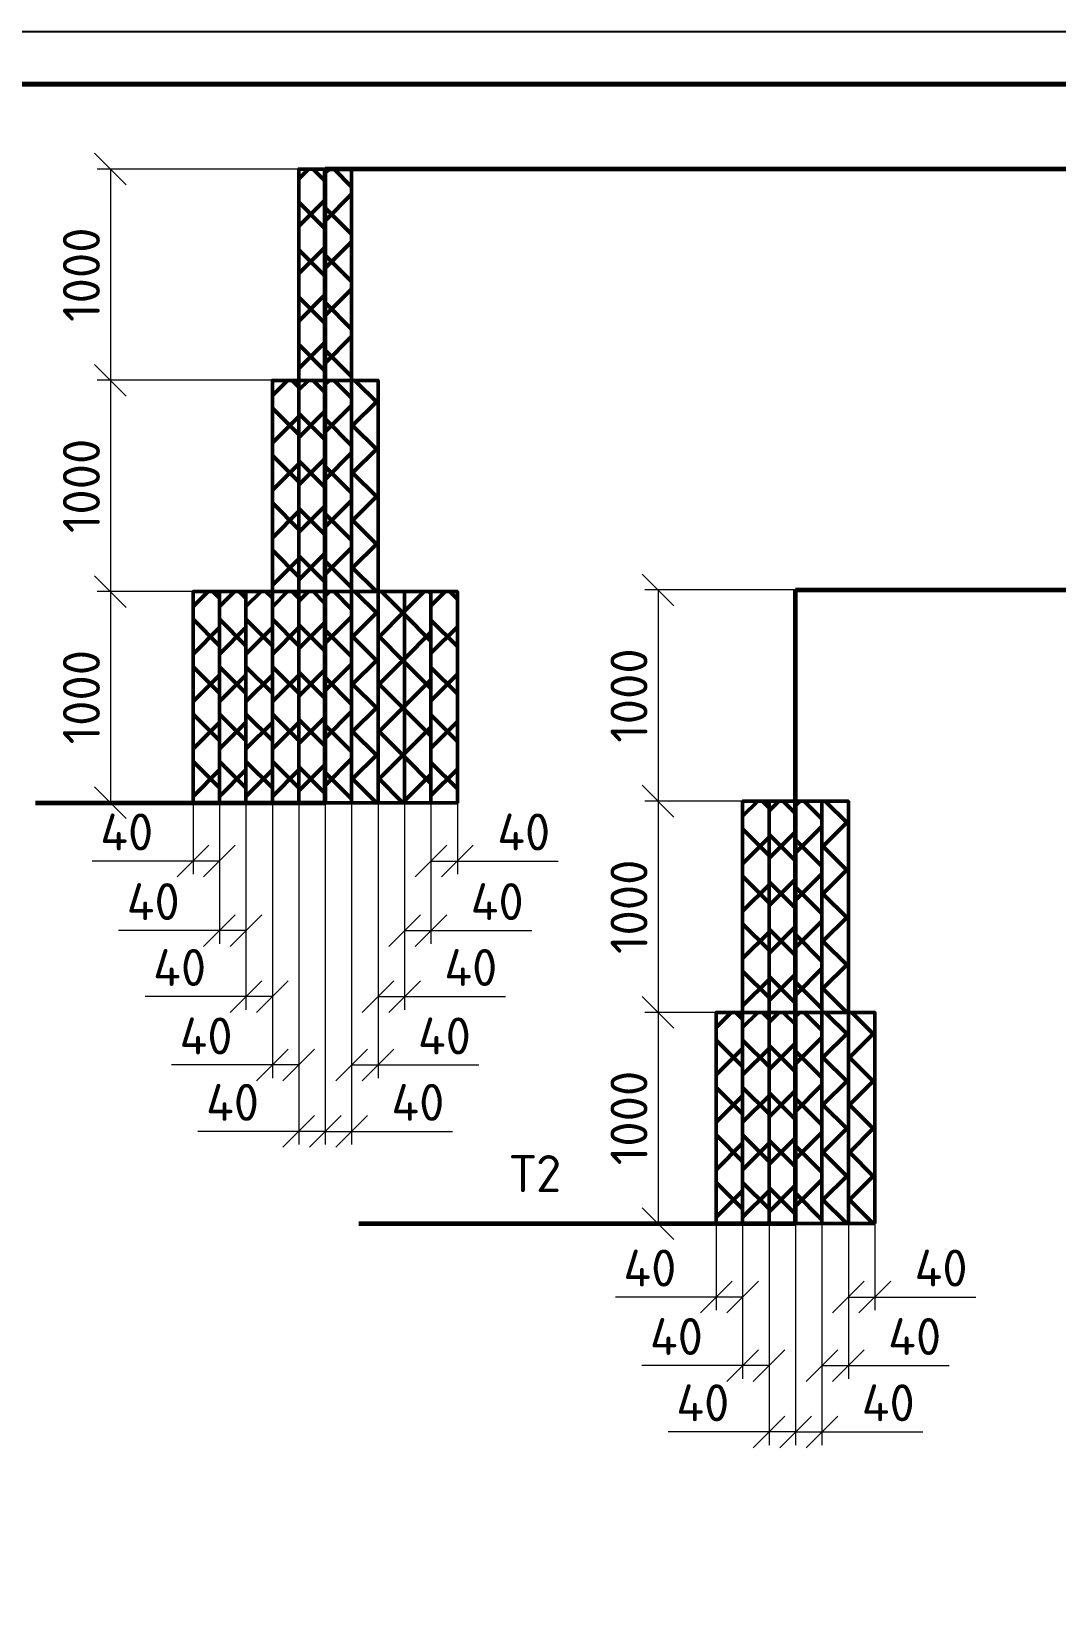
# Model space of a CAD drawing. Header units: metres. Extents: x 1642 to 8476, y 831 to 5441.
# Drawn here: x 5329.7 to 5426.8, y 1322.9 to 1471.4 of the extents above; entities that cross this region are included whole.
import ezdxf
from ezdxf.enums import TextEntityAlignment as Align

# ---------------------------------------------------------------- set-up
doc = ezdxf.new("R2010")
doc.units = ezdxf.units.M
for name, color, linetype, lineweight in [('12  Размер', 7, 'Continuous', 20), ('линии', 250, 'Continuous', 50), ('Размерный', 4, 'Continuous', 30), ('Размеры на чертеже', 250, 'Continuous', 25)]:
    doc.layers.add(name, color=color, linetype=linetype, lineweight=lineweight)
doc.styles.add('-ISOCPEUR-', font='isocpeur.ttf')
doc.styles.add('GOST', font='gost.shx', dxfattribs={"oblique": 15})
doc.styles.get("Standard").update_dxf_attribs({"font": 'arial.ttf'})
doc.dimstyles.new('М 1 к 20', dxfattribs={"dimtxt": 3.5, "dimasz": 3, "dimexe": 1.25, "dimexo": 0, "dimgap": 1, "dimtad": 1, "dimdec": 0, "dimlfac": 20, "dimzin": 0, "dimdsep": 46, "dimtxsty": 'GOST', "dimblk": 'OBLIQUE', "dimcen": 5, "dimclrd": 256, "dimclre": 256, "dimclrt": 256, "dimazin": 2, "dimtfac": 1, "dimtdec": 0, "dimtmove": 0, "dimatfit": 3, "dimldrblk": 'NONE', "dimfxl": 1.25, "dimtolj": 1, "dimtzin": 0, "dimlwd": -1, "dimlwe": -1, "dimarcsym": 2})
pattern_1 = [(45, (-1848.865, 7610.9727), (-2.245064, 2.245064), []), (135, (-1848.865, 7610.9727), (-2.245064, -2.245064), [])]
pattern_2 = [(45, (-1846.3617, 7610.9727), (-2.245064, 2.245064), []), (135, (-1846.3617, 7610.9727), (-2.245064, -2.245064), [])]
pattern_3 = [(45, (-1893.398, 7650.8207), (-2.245064, 2.245064), []), (135, (-1893.398, 7650.8207), (-2.245064, -2.245064), [])]
pattern_4 = [(45, (-1890.8947, 7650.8207), (-2.245064, 2.245064), []), (135, (-1890.8947, 7650.8207), (-2.245064, -2.245064), [])]
pattern_5 = [(45, (-1895.901, 7650.8207), (-2.245064, 2.245064), []), (135, (-1895.901, 7650.8207), (-2.245064, -2.245064), [])]

# ---------------------------------------------------------------- blocks, each defined once
blk = doc.blocks.new('*U326')
blk.add_lwpolyline([(0, 0), (420, 0), (420, -297), (0, -297)], close=True)
at = {"const_width": 0.5}
blk.add_lwpolyline([(20, -5), (415, -5), (415, -292), (20, -292)], close=True, dxfattribs=at)
blk.add_attdef('РАЗРАБОТАЛ', text='', height=2.5).set_placement((250.5, -264.22), align=Align.MIDDLE_LEFT)
at = {"flags": 8}
for tag, height, p in [('ДАТА', 2.5, (290.07, -264.4)), ('ЛИСТ', 3, (386.39, -271.92)), ('ЛИСТОВ', 3, (403.89, -271.92))]:
    blk.add_attdef(tag, text='', height=height, dxfattribs=at).set_placement(p, align=Align.MIDDLE_CENTER)
blk.add_attdef('ПРОВЕРИЛ', (250.75, -270.73), '', height=2.5)
for tag, p in [('ТЕПЛОВЫЕ_СЕТИ_001', (315.41, -270.98)), ('ИМЯ_ЧЕРТЕЖА_001', (318.54, -284.68))]:
    blk.add_attdef(tag, p, '', height=3, dxfattribs=at)
at = {"style": '-ISOCPEUR-', "flags": 8}
blk.add_attdef('ФОРМАТ', text='', height=3, dxfattribs=at).set_placement((380.97, -294.75), align=Align.MIDDLE_CENTER)
blk = doc.blocks.new('_Oblique')
at = {"color": 0, "linetype": 'ByBlock', "lineweight": -2}
blk.add_line((-0.5, -0.5), (0.5, 0.5), dxfattribs=at)
blk = doc.blocks.new('*D213')
at = {"layer": '12  Размер', "transparency": 16777216}
for p, q in [((5402.08, 1369.85), (5402.08, 1337.49)), ((5399.58, 1354.33), (5399.58, 1337.49)), ((5399.58, 1338.74), (5390.03, 1338.74)), ((5402.08, 1338.74), (5399.58, 1338.74))]:
    blk.add_line(p, q, dxfattribs=at)
at = {"layer": 'Defpoints', "color": 0, "linetype": 'ByBlock', "lineweight": 35, "transparency": 16777216}
for p in [(5402.08, 1369.85), (5399.58, 1354.33), (5399.58, 1338.74)]:
    blk.add_point(p, dxfattribs=at)
at = {"layer": '12  Размер', "linetype": 'ByBlock', "transparency": 16777216, "xscale": 3, "yscale": 3, "zscale": 3, "rotation": 180}
blk.add_blockref('_Oblique', (5399.58, 1338.74), dxfattribs=at)
at = {"layer": '12  Размер', "linetype": 'ByBlock', "transparency": 16777216, "xscale": 3, "yscale": 3, "zscale": 3}
blk.add_blockref('_Oblique', (5402.08, 1338.74), dxfattribs=at)
at = {"layer": '12  Размер', "linetype": 'ByBlock', "transparency": 16777216, "insert": (5393.3, 1341.49), "char_height": 3.5, "attachment_point": 5, "style": '-ISOCPEUR-'}
blk.add_mtext('\\A1;40', dxfattribs=at)
blk = doc.blocks.new('_None')
blk = doc.blocks.new('*D214')
at = {"layer": '12  Размер', "transparency": 16777216}
for p, q in [((5399.58, 1369.85), (5399.58, 1343.77)), ((5397.07, 1354.33), (5397.07, 1343.77)), ((5397.07, 1345.02), (5387.52, 1345.02)), ((5399.58, 1345.02), (5397.07, 1345.02))]:
    blk.add_line(p, q, dxfattribs=at)
at = {"layer": 'Defpoints', "color": 0, "linetype": 'ByBlock', "lineweight": 35, "transparency": 16777216}
for p in [(5399.58, 1369.85), (5397.07, 1354.33), (5397.07, 1345.02)]:
    blk.add_point(p, dxfattribs=at)
at = {"layer": '12  Размер', "linetype": 'ByBlock', "transparency": 16777216, "xscale": 3, "yscale": 3, "zscale": 3, "rotation": 180}
blk.add_blockref('_Oblique', (5397.07, 1345.02), dxfattribs=at)
at = {"layer": '12  Размер', "linetype": 'ByBlock', "transparency": 16777216, "xscale": 3, "yscale": 3, "zscale": 3}
blk.add_blockref('_Oblique', (5399.58, 1345.02), dxfattribs=at)
at = {"layer": '12  Размер', "linetype": 'ByBlock', "transparency": 16777216, "insert": (5390.8, 1347.77), "char_height": 3.5, "attachment_point": 5, "style": '-ISOCPEUR-'}
blk.add_mtext('\\A1;40', dxfattribs=at)
blk = doc.blocks.new('*D215')
at = {"layer": '12  Размер', "transparency": 16777216}
for p, q in [((5394.57, 1369.85), (5394.57, 1350.25)), ((5397.07, 1369.85), (5397.07, 1350.25)), ((5394.57, 1351.5), (5385.02, 1351.5)), ((5397.07, 1351.5), (5394.57, 1351.5))]:
    blk.add_line(p, q, dxfattribs=at)
at = {"layer": 'Defpoints', "color": 0, "linetype": 'ByBlock', "lineweight": 35, "transparency": 16777216}
for p in [(5394.57, 1369.85), (5397.07, 1369.85), (5397.07, 1351.5)]:
    blk.add_point(p, dxfattribs=at)
at = {"layer": '12  Размер', "linetype": 'ByBlock', "transparency": 16777216, "xscale": 3, "yscale": 3, "zscale": 3, "rotation": 180}
blk.add_blockref('_Oblique', (5394.57, 1351.5), dxfattribs=at)
at = {"layer": '12  Размер', "linetype": 'ByBlock', "transparency": 16777216, "xscale": 3, "yscale": 3, "zscale": 3}
blk.add_blockref('_Oblique', (5397.07, 1351.5), dxfattribs=at)
at = {"layer": '12  Размер', "linetype": 'ByBlock', "transparency": 16777216, "insert": (5388.29, 1354.25), "char_height": 3.5, "attachment_point": 5, "style": '-ISOCPEUR-'}
blk.add_mtext('\\A1;40', dxfattribs=at)
blk = doc.blocks.new('*D216')
at = {"layer": '12  Размер', "transparency": 16777216}
for p, q in [((5394.38, 1378.46), (5387.81, 1378.46)), ((5389.06, 1378.46), (5389.06, 1358.46)), ((5394.38, 1358.46), (5387.81, 1358.46))]:
    blk.add_line(p, q, dxfattribs=at)
at = {"layer": 'Defpoints', "color": 0, "linetype": 'ByBlock', "lineweight": 35, "transparency": 16777216}
for p in [(5394.38, 1378.46), (5389.06, 1358.46), (5394.38, 1358.46)]:
    blk.add_point(p, dxfattribs=at)
at = {"layer": '12  Размер', "linetype": 'ByBlock', "transparency": 16777216, "xscale": 3, "yscale": 3, "zscale": 3}
for p, rotation in [((5389.06, 1378.46), 90), ((5389.06, 1358.46), 270)]:
    blk.add_blockref('_Oblique', p, dxfattribs=dict(at, rotation=rotation))
at = {"layer": '12  Размер', "linetype": 'ByBlock', "transparency": 16777216, "insert": (5386.31, 1368.46), "char_height": 3.5, "attachment_point": 5, "rotation": 90, "style": '-ISOCPEUR-'}
blk.add_mtext('\\A1;1000', dxfattribs=at)
blk = doc.blocks.new('*D217')
at = {"layer": '12  Размер', "transparency": 16777216}
for p, q in [((5404.39, 1398.46), (5387.81, 1398.46)), ((5389.06, 1398.46), (5389.06, 1378.46)), ((5396.88, 1378.46), (5387.81, 1378.46))]:
    blk.add_line(p, q, dxfattribs=at)
at = {"layer": 'Defpoints', "color": 0, "linetype": 'ByBlock', "lineweight": 35, "transparency": 16777216}
for p in [(5404.39, 1398.46), (5389.06, 1378.46), (5396.88, 1378.46)]:
    blk.add_point(p, dxfattribs=at)
at = {"layer": '12  Размер', "linetype": 'ByBlock', "transparency": 16777216, "xscale": 3, "yscale": 3, "zscale": 3}
for p, rotation in [((5389.06, 1398.46), 90), ((5389.06, 1378.46), 270)]:
    blk.add_blockref('_Oblique', p, dxfattribs=dict(at, rotation=rotation))
at = {"layer": '12  Размер', "linetype": 'ByBlock', "transparency": 16777216, "insert": (5386.31, 1388.46), "char_height": 3.5, "attachment_point": 5, "rotation": 90, "style": '-ISOCPEUR-'}
blk.add_mtext('\\A1;1000', dxfattribs=at)
blk = doc.blocks.new('*D218')
at = {"layer": '12  Размер', "transparency": 16777216}
for p, q in [((5406.89, 1418.46), (5387.81, 1418.46)), ((5389.06, 1418.46), (5389.06, 1398.46)), ((5404.39, 1398.46), (5387.81, 1398.46))]:
    blk.add_line(p, q, dxfattribs=at)
at = {"layer": 'Defpoints', "color": 0, "linetype": 'ByBlock', "lineweight": 35, "transparency": 16777216}
for p in [(5406.89, 1418.46), (5389.06, 1398.46), (5404.39, 1398.46)]:
    blk.add_point(p, dxfattribs=at)
at = {"layer": '12  Размер', "linetype": 'ByBlock', "transparency": 16777216, "xscale": 3, "yscale": 3, "zscale": 3}
for p, rotation in [((5389.06, 1418.46), 90), ((5389.06, 1398.46), 270)]:
    blk.add_blockref('_Oblique', p, dxfattribs=dict(at, rotation=rotation))
at = {"layer": '12  Размер', "linetype": 'ByBlock', "transparency": 16777216, "insert": (5386.31, 1408.46), "char_height": 3.5, "attachment_point": 5, "rotation": 90, "style": '-ISOCPEUR-'}
blk.add_mtext('\\A1;1000', dxfattribs=at)
blk = doc.blocks.new('*D219')
at = {"layer": '12  Размер', "transparency": 16777216}
for p, q in [((5402.08, 1369.85), (5402.08, 1337.49)), ((5404.58, 1354.33), (5404.58, 1337.49)), ((5402.08, 1338.74), (5404.58, 1338.74)), ((5404.58, 1338.74), (5414.13, 1338.74))]:
    blk.add_line(p, q, dxfattribs=at)
at = {"layer": 'Defpoints', "color": 0, "linetype": 'ByBlock', "lineweight": 35, "transparency": 16777216}
for p in [(5402.08, 1369.85), (5404.58, 1354.33), (5404.58, 1338.74)]:
    blk.add_point(p, dxfattribs=at)
at = {"layer": '12  Размер', "linetype": 'ByBlock', "transparency": 16777216, "xscale": 3, "yscale": 3, "zscale": 3, "rotation": 180}
blk.add_blockref('_Oblique', (5402.08, 1338.74), dxfattribs=at)
at = {"layer": '12  Размер', "linetype": 'ByBlock', "transparency": 16777216, "xscale": 3, "yscale": 3, "zscale": 3}
blk.add_blockref('_Oblique', (5404.58, 1338.74), dxfattribs=at)
at = {"layer": '12  Размер', "linetype": 'ByBlock', "transparency": 16777216, "insert": (5410.86, 1341.49), "char_height": 3.5, "attachment_point": 5, "style": '-ISOCPEUR-'}
blk.add_mtext('\\A1;40', dxfattribs=at)
blk = doc.blocks.new('*D220')
at = {"layer": '12  Размер', "transparency": 16777216}
for p, q in [((5404.58, 1369.85), (5404.58, 1343.77)), ((5407.09, 1354.33), (5407.09, 1343.77)), ((5404.58, 1345.02), (5407.09, 1345.02)), ((5407.09, 1345.02), (5416.64, 1345.02))]:
    blk.add_line(p, q, dxfattribs=at)
at = {"layer": 'Defpoints', "color": 0, "linetype": 'ByBlock', "lineweight": 35, "transparency": 16777216}
for p in [(5404.58, 1369.85), (5407.09, 1354.33), (5407.09, 1345.02)]:
    blk.add_point(p, dxfattribs=at)
at = {"layer": '12  Размер', "linetype": 'ByBlock', "transparency": 16777216, "xscale": 3, "yscale": 3, "zscale": 3, "rotation": 180}
blk.add_blockref('_Oblique', (5404.58, 1345.02), dxfattribs=at)
at = {"layer": '12  Размер', "linetype": 'ByBlock', "transparency": 16777216, "xscale": 3, "yscale": 3, "zscale": 3}
blk.add_blockref('_Oblique', (5407.09, 1345.02), dxfattribs=at)
at = {"layer": '12  Размер', "linetype": 'ByBlock', "transparency": 16777216, "insert": (5413.36, 1347.77), "char_height": 3.5, "attachment_point": 5, "style": '-ISOCPEUR-'}
blk.add_mtext('\\A1;40', dxfattribs=at)
blk = doc.blocks.new('*D221')
at = {"layer": '12  Размер', "transparency": 16777216}
for p, q in [((5407.09, 1369.85), (5407.09, 1350.25)), ((5409.59, 1369.85), (5409.59, 1350.25)), ((5407.09, 1351.5), (5409.59, 1351.5)), ((5409.59, 1351.5), (5419.14, 1351.5))]:
    blk.add_line(p, q, dxfattribs=at)
at = {"layer": 'Defpoints', "color": 0, "linetype": 'ByBlock', "lineweight": 35, "transparency": 16777216}
for p in [(5407.09, 1369.85), (5409.59, 1369.85), (5407.09, 1351.5)]:
    blk.add_point(p, dxfattribs=at)
at = {"layer": '12  Размер', "linetype": 'ByBlock', "transparency": 16777216, "xscale": 3, "yscale": 3, "zscale": 3, "rotation": 180}
blk.add_blockref('_Oblique', (5407.09, 1351.5), dxfattribs=at)
at = {"layer": '12  Размер', "linetype": 'ByBlock', "transparency": 16777216, "xscale": 3, "yscale": 3, "zscale": 3}
blk.add_blockref('_Oblique', (5409.59, 1351.5), dxfattribs=at)
at = {"layer": '12  Размер', "linetype": 'ByBlock', "transparency": 16777216, "insert": (5415.86, 1354.25), "char_height": 3.5, "attachment_point": 5, "style": '-ISOCPEUR-'}
blk.add_mtext('\\A1;40', dxfattribs=at)
blk = doc.blocks.new('*D253')
at = {"layer": '12  Размер', "transparency": 16777216}
for p, q in [((5357.55, 1398.31), (5357.55, 1365.94)), ((5355.04, 1382.78), (5355.04, 1365.94)), ((5355.04, 1367.19), (5345.49, 1367.19)), ((5357.55, 1367.19), (5355.04, 1367.19))]:
    blk.add_line(p, q, dxfattribs=at)
at = {"layer": 'Defpoints', "color": 0, "linetype": 'ByBlock', "lineweight": 35, "transparency": 16777216}
for p in [(5357.55, 1398.31), (5355.04, 1382.78), (5355.04, 1367.19)]:
    blk.add_point(p, dxfattribs=at)
at = {"layer": '12  Размер', "linetype": 'ByBlock', "transparency": 16777216, "xscale": 3, "yscale": 3, "zscale": 3, "rotation": 180}
blk.add_blockref('_Oblique', (5355.04, 1367.19), dxfattribs=at)
at = {"layer": '12  Размер', "linetype": 'ByBlock', "transparency": 16777216, "xscale": 3, "yscale": 3, "zscale": 3}
blk.add_blockref('_Oblique', (5357.55, 1367.19), dxfattribs=at)
at = {"layer": '12  Размер', "linetype": 'ByBlock', "transparency": 16777216, "insert": (5348.77, 1369.94), "char_height": 3.5, "attachment_point": 5, "style": '-ISOCPEUR-'}
blk.add_mtext('\\A1;40', dxfattribs=at)
blk = doc.blocks.new('*D254')
at = {"layer": '12  Размер', "transparency": 16777216}
for p, q in [((5355.04, 1398.31), (5355.04, 1372.23)), ((5352.54, 1382.78), (5352.54, 1372.23)), ((5352.54, 1373.48), (5342.99, 1373.48)), ((5355.04, 1373.48), (5352.54, 1373.48))]:
    blk.add_line(p, q, dxfattribs=at)
at = {"layer": 'Defpoints', "color": 0, "linetype": 'ByBlock', "lineweight": 35, "transparency": 16777216}
for p in [(5355.04, 1398.31), (5352.54, 1382.78), (5352.54, 1373.48)]:
    blk.add_point(p, dxfattribs=at)
at = {"layer": '12  Размер', "linetype": 'ByBlock', "transparency": 16777216, "xscale": 3, "yscale": 3, "zscale": 3, "rotation": 180}
blk.add_blockref('_Oblique', (5352.54, 1373.48), dxfattribs=at)
at = {"layer": '12  Размер', "linetype": 'ByBlock', "transparency": 16777216, "xscale": 3, "yscale": 3, "zscale": 3}
blk.add_blockref('_Oblique', (5355.04, 1373.48), dxfattribs=at)
at = {"layer": '12  Размер', "linetype": 'ByBlock', "transparency": 16777216, "insert": (5346.26, 1376.23), "char_height": 3.5, "attachment_point": 5, "style": '-ISOCPEUR-'}
blk.add_mtext('\\A1;40', dxfattribs=at)
blk = doc.blocks.new('*D255')
at = {"layer": '12  Размер', "transparency": 16777216}
for p, q in [((5350.04, 1398.31), (5350.04, 1378.71)), ((5352.54, 1398.31), (5352.54, 1378.71)), ((5350.04, 1379.96), (5340.49, 1379.96)), ((5352.54, 1379.96), (5350.04, 1379.96))]:
    blk.add_line(p, q, dxfattribs=at)
at = {"layer": 'Defpoints', "color": 0, "linetype": 'ByBlock', "lineweight": 35, "transparency": 16777216}
for p in [(5350.04, 1398.31), (5352.54, 1398.31), (5352.54, 1379.96)]:
    blk.add_point(p, dxfattribs=at)
at = {"layer": '12  Размер', "linetype": 'ByBlock', "transparency": 16777216, "xscale": 3, "yscale": 3, "zscale": 3, "rotation": 180}
blk.add_blockref('_Oblique', (5350.04, 1379.96), dxfattribs=at)
at = {"layer": '12  Размер', "linetype": 'ByBlock', "transparency": 16777216, "xscale": 3, "yscale": 3, "zscale": 3}
blk.add_blockref('_Oblique', (5352.54, 1379.96), dxfattribs=at)
at = {"layer": '12  Размер', "linetype": 'ByBlock', "transparency": 16777216, "insert": (5343.76, 1382.71), "char_height": 3.5, "attachment_point": 5, "style": '-ISOCPEUR-'}
blk.add_mtext('\\A1;40', dxfattribs=at)
blk = doc.blocks.new('*D256')
at = {"layer": '12  Размер', "transparency": 16777216}
for p, q in [((5342.53, 1418.31), (5335.96, 1418.31)), ((5337.21, 1418.31), (5337.21, 1398.31)), ((5342.53, 1398.31), (5335.96, 1398.31))]:
    blk.add_line(p, q, dxfattribs=at)
at = {"layer": 'Defpoints', "color": 0, "linetype": 'ByBlock', "lineweight": 35, "transparency": 16777216}
for p in [(5342.53, 1418.31), (5337.21, 1398.31), (5342.53, 1398.31)]:
    blk.add_point(p, dxfattribs=at)
at = {"layer": '12  Размер', "linetype": 'ByBlock', "transparency": 16777216, "xscale": 3, "yscale": 3, "zscale": 3}
for p, rotation in [((5337.21, 1418.31), 90), ((5337.21, 1398.31), 270)]:
    blk.add_blockref('_Oblique', p, dxfattribs=dict(at, rotation=rotation))
at = {"layer": '12  Размер', "linetype": 'ByBlock', "transparency": 16777216, "insert": (5334.46, 1408.31), "char_height": 3.5, "attachment_point": 5, "rotation": 90, "style": '-ISOCPEUR-'}
blk.add_mtext('\\A1;1000', dxfattribs=at)
blk = doc.blocks.new('*D257')
at = {"layer": '12  Размер', "transparency": 16777216}
for p, q in [((5352.54, 1438.31), (5335.96, 1438.31)), ((5337.21, 1438.31), (5337.21, 1418.31)), ((5345.03, 1418.31), (5335.96, 1418.31))]:
    blk.add_line(p, q, dxfattribs=at)
at = {"layer": 'Defpoints', "color": 0, "linetype": 'ByBlock', "lineweight": 35, "transparency": 16777216}
for p in [(5352.54, 1438.31), (5337.21, 1418.31), (5345.03, 1418.31)]:
    blk.add_point(p, dxfattribs=at)
at = {"layer": '12  Размер', "linetype": 'ByBlock', "transparency": 16777216, "xscale": 3, "yscale": 3, "zscale": 3}
for p, rotation in [((5337.21, 1438.31), 90), ((5337.21, 1418.31), 270)]:
    blk.add_blockref('_Oblique', p, dxfattribs=dict(at, rotation=rotation))
at = {"layer": '12  Размер', "linetype": 'ByBlock', "transparency": 16777216, "insert": (5334.46, 1428.31), "char_height": 3.5, "attachment_point": 5, "rotation": 90, "style": '-ISOCPEUR-'}
blk.add_mtext('\\A1;1000', dxfattribs=at)
blk = doc.blocks.new('*D258')
at = {"layer": '12  Размер', "transparency": 16777216}
for p, q in [((5355.04, 1458.31), (5335.96, 1458.31)), ((5337.21, 1458.31), (5337.21, 1438.31)), ((5352.54, 1438.31), (5335.96, 1438.31))]:
    blk.add_line(p, q, dxfattribs=at)
at = {"layer": 'Defpoints', "color": 0, "linetype": 'ByBlock', "lineweight": 35, "transparency": 16777216}
for p in [(5355.04, 1458.31), (5337.21, 1438.31), (5352.54, 1438.31)]:
    blk.add_point(p, dxfattribs=at)
at = {"layer": '12  Размер', "linetype": 'ByBlock', "transparency": 16777216, "xscale": 3, "yscale": 3, "zscale": 3}
for p, rotation in [((5337.21, 1458.31), 90), ((5337.21, 1438.31), 270)]:
    blk.add_blockref('_Oblique', p, dxfattribs=dict(at, rotation=rotation))
at = {"layer": '12  Размер', "linetype": 'ByBlock', "transparency": 16777216, "insert": (5334.46, 1448.31), "char_height": 3.5, "attachment_point": 5, "rotation": 90, "style": '-ISOCPEUR-'}
blk.add_mtext('\\A1;1000', dxfattribs=at)
blk = doc.blocks.new('*D264')
at = {"layer": '12  Размер', "transparency": 16777216}
for p, q in [((5345.03, 1398.31), (5345.03, 1391.54)), ((5347.53, 1398.31), (5347.53, 1391.54)), ((5345.03, 1392.79), (5335.48, 1392.79)), ((5347.53, 1392.79), (5345.03, 1392.79))]:
    blk.add_line(p, q, dxfattribs=at)
at = {"layer": 'Defpoints', "color": 0, "linetype": 'ByBlock', "lineweight": 35, "transparency": 16777216}
for p in [(5345.03, 1398.31), (5347.53, 1398.31), (5347.53, 1392.79)]:
    blk.add_point(p, dxfattribs=at)
at = {"layer": '12  Размер', "linetype": 'ByBlock', "transparency": 16777216, "xscale": 3, "yscale": 3, "zscale": 3, "rotation": 180}
blk.add_blockref('_Oblique', (5345.03, 1392.79), dxfattribs=at)
at = {"layer": '12  Размер', "linetype": 'ByBlock', "transparency": 16777216, "xscale": 3, "yscale": 3, "zscale": 3}
blk.add_blockref('_Oblique', (5347.53, 1392.79), dxfattribs=at)
at = {"layer": '12  Размер', "linetype": 'ByBlock', "transparency": 16777216, "insert": (5338.75, 1395.54), "char_height": 3.5, "attachment_point": 5, "style": '-ISOCPEUR-'}
blk.add_mtext('\\A1;40', dxfattribs=at)
blk = doc.blocks.new('*D265')
at = {"layer": '12  Размер', "transparency": 16777216}
for p, q in [((5347.53, 1391.54), (5347.53, 1384.95)), ((5350.04, 1391.71), (5350.04, 1384.95)), ((5347.53, 1386.2), (5337.98, 1386.2)), ((5350.04, 1386.2), (5347.53, 1386.2))]:
    blk.add_line(p, q, dxfattribs=at)
at = {"layer": 'Defpoints', "color": 0, "linetype": 'ByBlock', "lineweight": 35, "transparency": 16777216}
for p in [(5347.53, 1391.54), (5350.04, 1391.71), (5350.04, 1386.2)]:
    blk.add_point(p, dxfattribs=at)
at = {"layer": '12  Размер', "linetype": 'ByBlock', "transparency": 16777216, "xscale": 3, "yscale": 3, "zscale": 3, "rotation": 180}
blk.add_blockref('_Oblique', (5347.53, 1386.2), dxfattribs=at)
at = {"layer": '12  Размер', "linetype": 'ByBlock', "transparency": 16777216, "xscale": 3, "yscale": 3, "zscale": 3}
blk.add_blockref('_Oblique', (5350.04, 1386.2), dxfattribs=at)
at = {"layer": '12  Размер', "linetype": 'ByBlock', "transparency": 16777216, "insert": (5341.26, 1388.95), "char_height": 3.5, "attachment_point": 5, "style": '-ISOCPEUR-'}
blk.add_mtext('\\A1;40', dxfattribs=at)
blk = doc.blocks.new('*D259')
at = {"layer": '12  Размер', "transparency": 16777216}
for p, q in [((5357.55, 1398.31), (5357.55, 1365.94)), ((5360.05, 1382.78), (5360.05, 1365.94)), ((5357.55, 1367.19), (5360.05, 1367.19)), ((5360.05, 1367.19), (5369.6, 1367.19))]:
    blk.add_line(p, q, dxfattribs=at)
at = {"layer": 'Defpoints', "color": 0, "linetype": 'ByBlock', "lineweight": 35, "transparency": 16777216}
for p in [(5357.55, 1398.31), (5360.05, 1382.78), (5360.05, 1367.19)]:
    blk.add_point(p, dxfattribs=at)
at = {"layer": '12  Размер', "linetype": 'ByBlock', "transparency": 16777216, "xscale": 3, "yscale": 3, "zscale": 3, "rotation": 180}
blk.add_blockref('_Oblique', (5357.55, 1367.19), dxfattribs=at)
at = {"layer": '12  Размер', "linetype": 'ByBlock', "transparency": 16777216, "xscale": 3, "yscale": 3, "zscale": 3}
blk.add_blockref('_Oblique', (5360.05, 1367.19), dxfattribs=at)
at = {"layer": '12  Размер', "linetype": 'ByBlock', "transparency": 16777216, "insert": (5366.32, 1369.94), "char_height": 3.5, "attachment_point": 5, "style": '-ISOCPEUR-'}
blk.add_mtext('\\A1;40', dxfattribs=at)
blk = doc.blocks.new('*D260')
at = {"layer": '12  Размер', "transparency": 16777216}
for p, q in [((5360.05, 1398.31), (5360.05, 1372.23)), ((5362.55, 1382.78), (5362.55, 1372.23)), ((5360.05, 1373.48), (5362.55, 1373.48)), ((5362.55, 1373.48), (5372.1, 1373.48))]:
    blk.add_line(p, q, dxfattribs=at)
at = {"layer": 'Defpoints', "color": 0, "linetype": 'ByBlock', "lineweight": 35, "transparency": 16777216}
for p in [(5360.05, 1398.31), (5362.55, 1382.78), (5362.55, 1373.48)]:
    blk.add_point(p, dxfattribs=at)
at = {"layer": '12  Размер', "linetype": 'ByBlock', "transparency": 16777216, "xscale": 3, "yscale": 3, "zscale": 3, "rotation": 180}
blk.add_blockref('_Oblique', (5360.05, 1373.48), dxfattribs=at)
at = {"layer": '12  Размер', "linetype": 'ByBlock', "transparency": 16777216, "xscale": 3, "yscale": 3, "zscale": 3}
blk.add_blockref('_Oblique', (5362.55, 1373.48), dxfattribs=at)
at = {"layer": '12  Размер', "linetype": 'ByBlock', "transparency": 16777216, "insert": (5368.83, 1376.23), "char_height": 3.5, "attachment_point": 5, "style": '-ISOCPEUR-'}
blk.add_mtext('\\A1;40', dxfattribs=at)
blk = doc.blocks.new('*D261')
at = {"layer": '12  Размер', "transparency": 16777216}
for p, q in [((5362.55, 1398.31), (5362.55, 1378.71)), ((5365.06, 1398.31), (5365.06, 1378.71)), ((5362.55, 1379.96), (5365.06, 1379.96)), ((5365.06, 1379.96), (5374.61, 1379.96))]:
    blk.add_line(p, q, dxfattribs=at)
at = {"layer": 'Defpoints', "color": 0, "linetype": 'ByBlock', "lineweight": 35, "transparency": 16777216}
for p in [(5362.55, 1398.31), (5365.06, 1398.31), (5362.55, 1379.96)]:
    blk.add_point(p, dxfattribs=at)
at = {"layer": '12  Размер', "linetype": 'ByBlock', "transparency": 16777216, "xscale": 3, "yscale": 3, "zscale": 3, "rotation": 180}
blk.add_blockref('_Oblique', (5362.55, 1379.96), dxfattribs=at)
at = {"layer": '12  Размер', "linetype": 'ByBlock', "transparency": 16777216, "xscale": 3, "yscale": 3, "zscale": 3}
blk.add_blockref('_Oblique', (5365.06, 1379.96), dxfattribs=at)
at = {"layer": '12  Размер', "linetype": 'ByBlock', "transparency": 16777216, "insert": (5371.33, 1382.71), "char_height": 3.5, "attachment_point": 5, "style": '-ISOCPEUR-'}
blk.add_mtext('\\A1;40', dxfattribs=at)
blk = doc.blocks.new('*D262')
at = {"layer": '12  Размер', "transparency": 16777216}
for p, q in [((5367.56, 1398.31), (5367.56, 1391.54)), ((5370.06, 1398.31), (5370.06, 1391.54)), ((5367.56, 1392.79), (5370.06, 1392.79)), ((5370.06, 1392.79), (5379.61, 1392.79))]:
    blk.add_line(p, q, dxfattribs=at)
at = {"layer": 'Defpoints', "color": 0, "linetype": 'ByBlock', "lineweight": 35, "transparency": 16777216}
for p in [(5367.56, 1398.31), (5370.06, 1398.31), (5367.56, 1392.79)]:
    blk.add_point(p, dxfattribs=at)
at = {"layer": '12  Размер', "linetype": 'ByBlock', "transparency": 16777216, "xscale": 3, "yscale": 3, "zscale": 3, "rotation": 180}
blk.add_blockref('_Oblique', (5367.56, 1392.79), dxfattribs=at)
at = {"layer": '12  Размер', "linetype": 'ByBlock', "transparency": 16777216, "xscale": 3, "yscale": 3, "zscale": 3}
blk.add_blockref('_Oblique', (5370.06, 1392.79), dxfattribs=at)
at = {"layer": '12  Размер', "linetype": 'ByBlock', "transparency": 16777216, "insert": (5376.34, 1395.54), "char_height": 3.5, "attachment_point": 5, "style": '-ISOCPEUR-'}
blk.add_mtext('\\A1;40', dxfattribs=at)
blk = doc.blocks.new('*D263')
at = {"layer": '12  Размер', "transparency": 16777216}
for p, q in [((5365.06, 1391.71), (5365.06, 1384.95)), ((5367.56, 1391.54), (5367.56, 1384.95)), ((5365.06, 1386.2), (5367.56, 1386.2)), ((5367.56, 1386.2), (5377.11, 1386.2))]:
    blk.add_line(p, q, dxfattribs=at)
at = {"layer": 'Defpoints', "color": 0, "linetype": 'ByBlock', "lineweight": 35, "transparency": 16777216}
for p in [(5365.06, 1391.71), (5367.56, 1391.54), (5365.06, 1386.2)]:
    blk.add_point(p, dxfattribs=at)
at = {"layer": '12  Размер', "linetype": 'ByBlock', "transparency": 16777216, "xscale": 3, "yscale": 3, "zscale": 3, "rotation": 180}
blk.add_blockref('_Oblique', (5365.06, 1386.2), dxfattribs=at)
at = {"layer": '12  Размер', "linetype": 'ByBlock', "transparency": 16777216, "xscale": 3, "yscale": 3, "zscale": 3}
blk.add_blockref('_Oblique', (5367.56, 1386.2), dxfattribs=at)
at = {"layer": '12  Размер', "linetype": 'ByBlock', "transparency": 16777216, "insert": (5373.83, 1388.95), "char_height": 3.5, "attachment_point": 5, "style": '-ISOCPEUR-'}
blk.add_mtext('\\A1;40', dxfattribs=at)

msp = doc.modelspace()

# ---------------------------------------------------------------- hatches: boundary and pattern name
at = {"layer": 'линии', "lineweight": 50, "true_color": 0x000000}
h = msp.add_hatch(dxfattribs=at)
h.set_pattern_fill('ANSI37', color=18)
h.set_pattern_definition([(45, (-1890.8947, 7690.8207), (-2.245064, 2.245064), []), (135, (-1890.8947, 7690.8207), (-2.245064, -2.245064), [])])
h.paths.add_polyline_path([(5355.043, 1458.307), (5357.546, 1458.307), (5357.546, 1438.307), (5355.043, 1438.307)])
h = msp.add_hatch(dxfattribs=at)
h.set_pattern_fill('ANSI37', color=18)
h.set_pattern_definition([(45, (-1893.398, 7690.8207), (-2.245064, 2.245064), []), (135, (-1893.398, 7690.8207), (-2.245064, -2.245064), [])])
h.paths.add_polyline_path([(5357.546, 1458.307), (5360.049, 1458.307), (5360.049, 1438.307), (5357.546, 1438.307)])
h = msp.add_hatch(dxfattribs=at)
h.set_pattern_fill('ANSI37', color=18)
h.set_pattern_definition([(45, (-1888.3915, 7670.8207), (-2.245064, 2.245064), []), (135, (-1888.3915, 7670.8207), (-2.245064, -2.245064), [])])
h.paths.add_polyline_path([(5352.539, 1438.307), (5355.043, 1438.307), (5355.043, 1418.307), (5352.539, 1418.307)])
h = msp.add_hatch(dxfattribs=at)
h.set_pattern_fill('ANSI37', color=18)
h.set_pattern_definition([(45, (-1890.8947, 7670.8207), (-2.245064, 2.245064), []), (135, (-1890.8947, 7670.8207), (-2.245064, -2.245064), [])])
h.paths.add_polyline_path([(5355.043, 1438.307), (5357.546, 1438.307), (5357.546, 1418.307), (5355.043, 1418.307)])
h = msp.add_hatch(dxfattribs=at)
h.set_pattern_fill('ANSI37', color=18)
h.set_pattern_definition([(45, (-1893.398, 7670.8207), (-2.245064, 2.245064), []), (135, (-1893.398, 7670.8207), (-2.245064, -2.245064), [])])
h.paths.add_polyline_path([(5357.546, 1438.307), (5360.049, 1438.307), (5360.049, 1418.307), (5357.546, 1418.307)])
h = msp.add_hatch(dxfattribs=at)
h.set_pattern_fill('ANSI37', color=18)
h.set_pattern_definition([(45, (-1895.901, 7670.8207), (-2.245064, 2.245064), []), (135, (-1895.901, 7670.8207), (-2.245064, -2.245064), [])])
h.paths.add_polyline_path([(5360.049, 1438.307), (5362.552, 1438.307), (5362.552, 1418.307), (5360.049, 1418.307)])
h = msp.add_hatch(dxfattribs=at)
h.set_pattern_fill('ANSI37', color=18)
h.set_pattern_definition(pattern_5)
h.paths.add_polyline_path([(5345.03, 1418.307), (5347.533, 1418.307), (5347.533, 1398.307), (5345.03, 1398.307)])
h = msp.add_hatch(dxfattribs=at)
h.set_pattern_fill('ANSI37', color=18)
h.set_pattern_definition(pattern_3)
h.paths.add_polyline_path([(5347.533, 1418.307), (5350.036, 1418.307), (5350.036, 1398.307), (5347.533, 1398.307)])
h = msp.add_hatch(dxfattribs=at)
h.set_pattern_fill('ANSI37', color=18)
h.set_pattern_definition(pattern_4)
h.paths.add_polyline_path([(5350.036, 1418.307), (5352.539, 1418.307), (5352.539, 1398.307), (5350.036, 1398.307)])
h = msp.add_hatch(dxfattribs=at)
h.set_pattern_fill('ANSI37', color=18)
h.set_pattern_definition([(45, (-1888.3915, 7650.8207), (-2.245064, 2.245064), []), (135, (-1888.3915, 7650.8207), (-2.245064, -2.245064), [])])
h.paths.add_polyline_path([(5352.539, 1418.307), (5355.043, 1418.307), (5355.043, 1398.307), (5352.539, 1398.307)])
h = msp.add_hatch(dxfattribs=at)
h.set_pattern_fill('ANSI37', color=18)
h.set_pattern_definition(pattern_4)
h.paths.add_polyline_path([(5355.043, 1418.307), (5357.546, 1418.307), (5357.546, 1398.307), (5355.043, 1398.307)])
h = msp.add_hatch(dxfattribs=at)
h.set_pattern_fill('ANSI37', color=18)
h.set_pattern_definition(pattern_3)
h.paths.add_polyline_path([(5357.546, 1418.307), (5360.049, 1418.307), (5360.049, 1398.307), (5357.546, 1398.307)])
h = msp.add_hatch(dxfattribs=at)
h.set_pattern_fill('ANSI37', color=18)
h.set_pattern_definition([(45, (-1895.901, 7650.8207), (-2.245064, 2.245064), []), (135, (-1895.901, 7650.8207), (-2.245064, -2.245064), [])])
h.paths.add_polyline_path([(5360.049, 1418.307), (5362.552, 1418.307), (5362.552, 1398.307), (5360.049, 1398.307)])
h = msp.add_hatch(dxfattribs=at)
h.set_pattern_fill('ANSI37', color=18)
h.set_pattern_definition(pattern_3)
h.paths.add_polyline_path([(5362.552, 1418.307), (5365.055, 1418.307), (5365.055, 1398.307), (5362.552, 1398.307)])
h = msp.add_hatch(dxfattribs=at)
h.set_pattern_fill('ANSI37', color=18)
h.set_pattern_definition(pattern_3)
h.paths.add_polyline_path([(5367.558, 1418.307), (5365.055, 1418.307), (5365.055, 1398.307), (5367.558, 1398.307)])
h = msp.add_hatch(dxfattribs=at)
h.set_pattern_fill('ANSI37', color=18)
h.set_pattern_definition(pattern_5)
h.paths.add_polyline_path([(5370.062, 1418.307), (5367.558, 1418.307), (5367.558, 1398.307), (5370.062, 1398.307)])
h = msp.add_hatch(dxfattribs=at)
h.set_pattern_fill('ANSI37', color=18)
h.set_pattern_definition([(45, (-1843.8586, 7630.9727), (-2.245064, 2.245064), []), (135, (-1843.8586, 7630.9727), (-2.245064, -2.245064), [])])
h.paths.add_polyline_path([(5397.072, 1398.459), (5399.576, 1398.459), (5399.576, 1378.459), (5397.072, 1378.459)])
h = msp.add_hatch(dxfattribs=at)
h.set_pattern_fill('ANSI37', color=18)
h.set_pattern_definition([(45, (-1846.3617, 7630.9727), (-2.245064, 2.245064), []), (135, (-1846.3617, 7630.9727), (-2.245064, -2.245064), [])])
h.paths.add_polyline_path([(5399.576, 1398.459), (5402.079, 1398.459), (5402.079, 1378.459), (5399.576, 1378.459)])
h = msp.add_hatch(dxfattribs=at)
h.set_pattern_fill('ANSI37', color=18)
h.set_pattern_definition([(45, (-1848.865, 7630.9727), (-2.245064, 2.245064), []), (135, (-1848.865, 7630.9727), (-2.245064, -2.245064), [])])
h.paths.add_polyline_path([(5402.079, 1398.459), (5404.582, 1398.459), (5404.582, 1378.459), (5402.079, 1378.459)])
h = msp.add_hatch(dxfattribs=at)
h.set_pattern_fill('ANSI37', color=18)
h.set_pattern_definition([(45, (-1851.368, 7630.9727), (-2.245064, 2.245064), []), (135, (-1851.368, 7630.9727), (-2.245064, -2.245064), [])])
h.paths.add_polyline_path([(5404.582, 1398.459), (5407.085, 1398.459), (5407.085, 1378.459), (5404.582, 1378.459)])
h = msp.add_hatch(dxfattribs=at)
h.set_pattern_fill('ANSI37', color=18)
h.set_pattern_definition(pattern_2)
h.paths.add_polyline_path([(5394.569, 1378.459), (5397.072, 1378.459), (5397.072, 1358.459), (5394.569, 1358.459)])
h = msp.add_hatch(dxfattribs=at)
h.set_pattern_fill('ANSI37', color=18)
h.set_pattern_definition([(45, (-1843.8586, 7610.9727), (-2.245064, 2.245064), []), (135, (-1843.8586, 7610.9727), (-2.245064, -2.245064), [])])
h.paths.add_polyline_path([(5397.072, 1378.459), (5399.576, 1378.459), (5399.576, 1358.459), (5397.072, 1358.459)])
h = msp.add_hatch(dxfattribs=at)
h.set_pattern_fill('ANSI37', color=18)
h.set_pattern_definition(pattern_2)
h.paths.add_polyline_path([(5399.576, 1378.459), (5402.079, 1378.459), (5402.079, 1358.459), (5399.576, 1358.459)])
h = msp.add_hatch(dxfattribs=at)
h.set_pattern_fill('ANSI37', color=18)
h.set_pattern_definition(pattern_1)
h.paths.add_polyline_path([(5402.079, 1378.459), (5404.582, 1378.459), (5404.582, 1358.459), (5402.079, 1358.459)])
h = msp.add_hatch(dxfattribs=at)
h.set_pattern_fill('ANSI37', color=18)
h.set_pattern_definition([(45, (-1851.368, 7610.9727), (-2.245064, 2.245064), []), (135, (-1851.368, 7610.9727), (-2.245064, -2.245064), [])])
h.paths.add_polyline_path([(5404.582, 1378.459), (5407.085, 1378.459), (5407.085, 1358.459), (5404.582, 1358.459)])
h = msp.add_hatch(dxfattribs=at)
h.set_pattern_fill('ANSI37', color=18)
h.set_pattern_definition(pattern_1)
h.paths.add_polyline_path([(5407.085, 1378.459), (5409.588, 1378.459), (5409.588, 1358.459), (5407.085, 1358.459)])

# ---------------------------------------------------------------- linework, layer by layer
at = {"lineweight": 60}
for p, q in [((5497.437, 1458.307), (5357.546, 1458.307)), ((5357.546, 1398.307), (5357.546, 1458.307)), ((5357.546, 1398.307), (5357.546, 1458.307)), ((5402.079, 1358.459), (5402.079, 1418.459)), ((5402.079, 1418.459), (5450.707, 1418.459)), ((5402.079, 1358.459), (5402.079, 1418.459)), ((5330.112, 1398.307), (5357.546, 1398.307)), ((5360.729, 1358.459), (5402.079, 1358.459))]:
    msp.add_line(p, q, dxfattribs=at)
for p, q in [((5355.043, 1438.307), (5355.043, 1418.307)), ((5345.03, 1418.307), (5345.03, 1398.307)), ((5347.533, 1418.307), (5347.533, 1398.307)), ((5350.036, 1418.307), (5350.036, 1398.307)), ((5352.539, 1418.307), (5352.539, 1398.307)), ((5355.043, 1418.307), (5355.043, 1398.307)), ((5367.558, 1418.307), (5367.558, 1398.307)), ((5399.576, 1398.459), (5399.576, 1378.459)), ((5394.569, 1378.459), (5394.569, 1358.459)), ((5397.072, 1378.459), (5397.072, 1358.459)), ((5399.576, 1378.459), (5399.576, 1358.459))]:
    msp.add_line(p, q)
at = {"layer": 'линии', "color": 18, "lineweight": 50, "true_color": 0x000000}
for points in [[(5357.546, 1438.307), (5355.043, 1438.307), (5355.043, 1458.307), (5357.546, 1458.307)], [(5360.049, 1438.307), (5357.546, 1438.307), (5357.546, 1458.307), (5360.049, 1458.307)], [(5355.043, 1418.307), (5352.539, 1418.307), (5352.539, 1438.307), (5355.043, 1438.307)], [(5357.546, 1418.307), (5355.043, 1418.307), (5355.043, 1438.307), (5357.546, 1438.307)], [(5360.049, 1418.307), (5357.546, 1418.307), (5357.546, 1438.307), (5360.049, 1438.307)], [(5362.552, 1418.307), (5360.049, 1418.307), (5360.049, 1438.307), (5362.552, 1438.307)], [(5347.533, 1398.307), (5345.03, 1398.307), (5345.03, 1418.307), (5347.533, 1418.307)], [(5350.036, 1398.307), (5347.533, 1398.307), (5347.533, 1418.307), (5350.036, 1418.307)], [(5352.539, 1398.307), (5350.036, 1398.307), (5350.036, 1418.307), (5352.539, 1418.307)], [(5355.043, 1398.307), (5352.539, 1398.307), (5352.539, 1418.307), (5355.043, 1418.307)], [(5357.546, 1398.307), (5355.043, 1398.307), (5355.043, 1418.307), (5357.546, 1418.307)], [(5360.049, 1398.307), (5357.546, 1398.307), (5357.546, 1418.307), (5360.049, 1418.307)], [(5362.552, 1398.307), (5360.049, 1398.307), (5360.049, 1418.307), (5362.552, 1418.307)], [(5365.055, 1398.307), (5362.552, 1398.307), (5362.552, 1418.307), (5365.055, 1418.307)], [(5365.055, 1398.307), (5367.558, 1398.307), (5367.558, 1418.307), (5365.055, 1418.307)], [(5367.558, 1398.307), (5370.062, 1398.307), (5370.062, 1418.307), (5367.558, 1418.307)], [(5399.576, 1378.459), (5397.072, 1378.459), (5397.072, 1398.459), (5399.576, 1398.459)], [(5402.079, 1378.459), (5399.576, 1378.459), (5399.576, 1398.459), (5402.079, 1398.459)], [(5404.582, 1378.459), (5402.079, 1378.459), (5402.079, 1398.459), (5404.582, 1398.459)], [(5407.085, 1378.459), (5404.582, 1378.459), (5404.582, 1398.459), (5407.085, 1398.459)], [(5397.072, 1358.459), (5394.569, 1358.459), (5394.569, 1378.459), (5397.072, 1378.459)], [(5399.576, 1358.459), (5397.072, 1358.459), (5397.072, 1378.459), (5399.576, 1378.459)], [(5402.079, 1358.459), (5399.576, 1358.459), (5399.576, 1378.459), (5402.079, 1378.459)], [(5404.582, 1358.459), (5402.079, 1358.459), (5402.079, 1378.459), (5404.582, 1378.459)], [(5407.085, 1358.459), (5404.582, 1358.459), (5404.582, 1378.459), (5407.085, 1378.459)], [(5409.588, 1358.459), (5407.085, 1358.459), (5407.085, 1378.459), (5409.588, 1378.459)]]:
    msp.add_lwpolyline(points, close=True, dxfattribs=at)

# ---------------------------------------------------------------- block references
at = {"layer": 'Размеры на чертеже', "lineweight": 90}
msp.add_blockref('*U326', (5296.022, 1471.353), dxfattribs=at)

# ---------------------------------------------------------------- texts
at = {"layer": 'Размерный', "color": 7, "style": '-ISOCPEUR-'}
msp.add_text('Т2', height=3.5, dxfattribs=at).set_placement((5375.027, 1361.449))

# ---------------------------------------------------------------- dimensions: what is measured, and where the dimension line sits
at = {"layer": '12  Размер', "linetype": 'ByBlock'}
for base, p1, p2, angle, text, picture, middle in [((5337.208, 1438.307), (5355.043, 1458.307), (5352.539, 1438.307), 90, '1000', '*D258', (5334.458, 1448.307)), ((5337.208, 1418.307), (5352.539, 1438.307), (5345.03, 1418.307), 90, '1000', '*D257', (5334.458, 1428.307)), ((5337.208, 1398.307), (5342.527, 1418.307), (5342.527, 1398.307), 90, '1000', '*D256', (5334.458, 1408.307)), ((5389.058, 1398.459), (5406.893, 1418.459), (5404.389, 1398.459), 90, '1000', '*D218', (5386.308, 1408.459)), ((5389.058, 1378.459), (5404.389, 1398.459), (5396.88, 1378.459), 90, '1000', '*D217', (5386.308, 1388.459)), ((5352.539, 1373.477), (5355.043, 1398.307), (5352.539, 1382.784), 180, '40', '*D254', (5346.264, 1376.227)), ((5360.049, 1367.193), (5357.546, 1398.307), (5360.049, 1382.784), 180, '40', '*D259', (5366.324, 1369.943)), ((5389.058, 1358.459), (5394.377, 1378.459), (5394.377, 1358.459), 90, '1000', '*D216', (5386.308, 1368.459)), ((5397.072, 1345.024), (5399.576, 1369.854), (5397.072, 1354.33), 180, '40', '*D214', (5390.797, 1347.774)), ((5404.582, 1338.739), (5402.079, 1369.854), (5404.582, 1354.33), 180, '40', '*D219', (5410.857, 1341.489))]:
    dim = msp.add_linear_dim(base=base, p1=p1, p2=p2, angle=angle, text=text, dimstyle='М 1 к 20', override={"dimtxsty": '-ISOCPEUR-'}, dxfattribs=at)
    dim.commit()
    dim.dimension.update_dxf_attribs({"geometry": picture, "text_midpoint": middle})
for base, p1, p2, picture, middle in [((5347.533, 1392.792), (5345.03, 1398.307), (5347.533, 1398.307), '*D264', (5338.755, 1392.792)), ((5352.539, 1379.957), (5350.036, 1398.307), (5352.539, 1398.307), '*D255', (5343.761, 1379.957)), ((5350.036, 1386.198), (5347.533, 1391.542), (5350.036, 1391.713), '*D265', (5341.258, 1386.198)), ((5397.072, 1351.503), (5394.569, 1369.854), (5397.072, 1369.854), '*D215', (5388.294, 1351.503))]:
    dim = msp.add_linear_dim(base=base, p1=p1, p2=p2, angle=180, text='40', dimstyle='М 1 к 20', override={"dimtxsty": '-ISOCPEUR-'}, dxfattribs=at)
    dim.commit()
    dim.dimension.update_dxf_attribs({"geometry": picture, "text_midpoint": middle, "dimtype": 160})
for base, p1, p2, picture, middle in [((5355.043, 1367.193), (5357.546, 1398.307), (5355.043, 1382.784), '*D253', (5348.768, 1369.943)), ((5362.552, 1373.477), (5360.049, 1398.307), (5362.552, 1382.784), '*D260', (5368.827, 1376.227)), ((5399.576, 1338.739), (5402.079, 1369.854), (5399.576, 1354.33), '*D213', (5393.301, 1341.489)), ((5407.085, 1345.024), (5404.582, 1369.854), (5407.085, 1354.33), '*D220', (5413.36, 1347.774))]:
    dim = msp.add_linear_dim(base=base, p1=p1, p2=p2, text='40', dimstyle='М 1 к 20', override={"dimtxsty": '-ISOCPEUR-'}, dxfattribs=at)
    dim.commit()
    dim.dimension.update_dxf_attribs({"geometry": picture, "text_midpoint": middle})
for base, p1, p2, picture, middle in [((5362.552, 1379.957), (5365.055, 1398.307), (5362.552, 1398.307), '*D261', (5371.33, 1379.957)), ((5367.558, 1392.792), (5370.062, 1398.307), (5367.558, 1398.307), '*D262', (5376.337, 1392.792)), ((5365.055, 1386.198), (5367.558, 1391.542), (5365.055, 1391.713), '*D263', (5373.833, 1386.198)), ((5407.085, 1351.503), (5409.588, 1369.854), (5407.085, 1369.854), '*D221', (5415.863, 1351.503))]:
    dim = msp.add_linear_dim(base=base, p1=p1, p2=p2, text='40', dimstyle='М 1 к 20', override={"dimtxsty": '-ISOCPEUR-'}, dxfattribs=at)
    dim.commit()
    dim.dimension.update_dxf_attribs({"geometry": picture, "text_midpoint": middle, "dimtype": 160})

doc.saveas('drawing.dxf')
